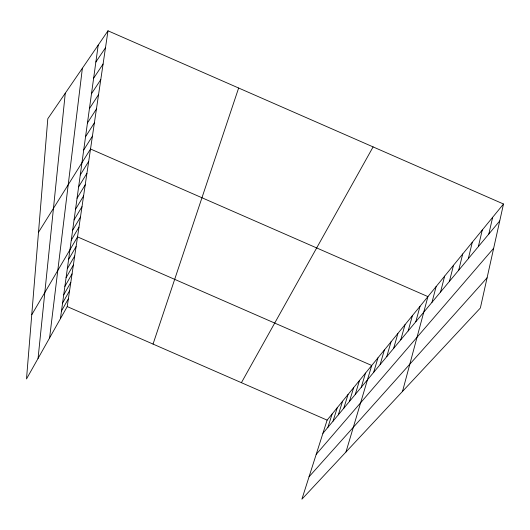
<?xml version="1.0" encoding="UTF-8"?>
<svg xmlns="http://www.w3.org/2000/svg" width="530" height="530" viewBox="0 0 530 530"><rect width="100%" height="100%" fill="white"/><g stroke="black" fill="none" stroke-linecap="round" stroke-linejoin="round"><path stroke-width="0.79" d="M38.061 358.432L65.269 93.22M49.588 337.948L82.382 68.218M60.427 318.682L98.202 45.116M107.994 30.806L47.799 118.746L26.5 378.97L67.231 306.592L107.994 30.806L503.5 204.01L480.372 307.996L301.901 499.194L327.123 420.131L503.5 204.01M488.819 234.048L492.661 217.293M478.351 246.616L482.267 230.027M468.321 258.666L472.296 242.243M458.688 270.24L462.716 253.983M449.433 281.351L453.514 265.258M440.543 292.037L444.657 276.11M431.983 302.312L436.137 286.551M402.522 391.398L427.929 296.608L90.524 149.003L38.505 232.292M415.811 321.743L420.018 306.307M408.16 330.932L412.386 315.655M400.773 339.803L405.019 324.685M393.651 348.362L397.904 333.403M386.767 356.63L391.027 341.824M380.109 364.627L384.382 349.972M373.676 372.351L377.95 357.849M345.977 451.977L371.722 365.481L77.532 236.883L31.76 314.734M361.241 387.291L365.514 373.087M355.239 394.505L359.506 380.454M349.422 401.488L353.682 387.582M343.784 408.259L348.044 394.499M338.325 414.818L342.572 401.197M333.032 421.178L337.265 407.696M327.891 427.346L332.118 414.009M153.044 344.083L238.639 88.02M241.408 382.686L373.107 146.909M61.487 310.977L68.383 298.781M62.586 303.034L69.569 290.738M63.719 294.846L70.795 282.444M64.885 286.399L72.06 273.897M66.084 277.687L73.365 265.079M67.33 268.69L74.71 255.983M68.608 259.402L76.095 246.589M71.265 240.169L78.97 227.151M72.643 230.219L80.454 217.095M74.061 219.923L81.991 206.7M75.532 209.277L83.581 195.954M77.055 198.253L85.224 184.831M78.632 186.832L86.927 173.31M80.268 174.993L88.695 161.378M83.72 149.964L92.419 136.17M85.549 136.727L94.386 122.841M87.45 122.96L96.433 108.995M89.424 108.643L98.56 94.598M91.485 93.744L100.779 79.619M93.631 78.215L103.085 64.024M95.864 62.017L105.483 47.766M322.909 433.335L499.737 220.93M316.198 454.376L493.662 248.252M309.056 476.755L487.083 277.819M67.231 306.592L327.123 420.131"/></g></svg>
